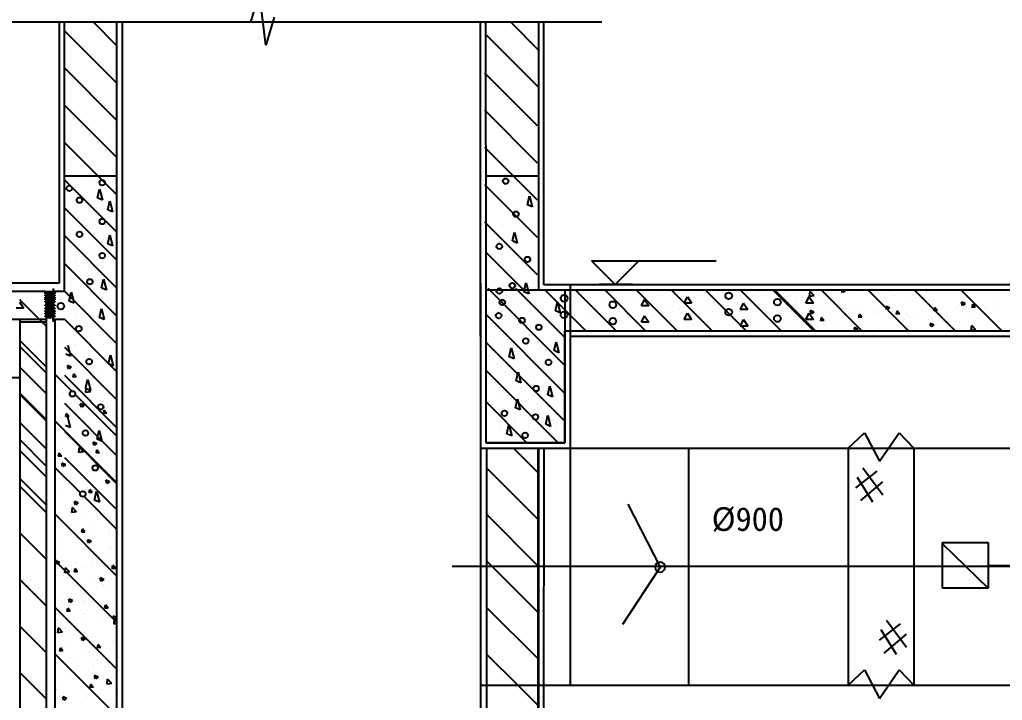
# Model space of a CAD drawing. Header units: metres. Extents: x 3364277 to 3396190, y 2270616 to 2304026.
# Drawn here: x 3371032 to 3383467, y 2288401 to 2297010 of the extents above; entities that cross this region are included whole.
import ezdxf

# ---------------------------------------------------------------- set-up
doc = ezdxf.new("R2010")
doc.units = ezdxf.units.M

msp = doc.modelspace()

# ---------------------------------------------------------------- linework, layer by layer
for p, q in [((3374064.84, 2297355.44), (3373951.16, 2296976.77)), ((3374148.57, 2296686.11), (3374064.84, 2297355.44)), ((3374253.73, 2297043.44), (3374148.57, 2296686.11)), ((3372543.56, 2296976.77), (3369559.49, 2296976.77)), ((3371530.24, 2296976.77), (3371530.24, 2293675.34)), ((3372263.57, 2296679.57), (3371966.37, 2296976.77)), ((3372330.24, 2296976.77), (3372328.73, 2276187.21)), ((3378079.87, 2296976.77), (3372543.56, 2296976.77)), ((3378400.74, 2296976.77), (3374013.64, 2296976.77)), ((3377224.02, 2296976.77), (3374234.11, 2296976.77)), ((3376863.57, 2293007.85), (3376863.57, 2296976.77)), ((3377611.3, 2296612.56), (3377247.09, 2296976.77)), ((3377663.57, 2293654.39), (3377663.57, 2296976.77)), ((3372263.57, 2296208.16), (3371596.91, 2296874.83)), ((3377596.91, 2296155.55), (3376944.63, 2296807.83)), ((3372263.57, 2295736.76), (3371596.91, 2296403.42)), ((3377586.08, 2295668.15), (3376919.41, 2296334.82)), ((3372263.57, 2295265.35), (3371596.91, 2295932.02)), ((3377586.08, 2295196.75), (3376919.41, 2295863.42)), ((3372263.57, 2294793.95), (3371596.91, 2295460.62)), ((3377596.91, 2295424.39), (3377596.91, 2293908.48)), ((3377586.08, 2294725.34), (3376919.41, 2295392.01)), ((3372263.57, 2294322.54), (3371596.91, 2294989.21)), ((3371786.07, 2294987.86), (3371786.07, 2294987.86)), ((3371914.51, 2294976.59), (3371914.51, 2294976.59)), ((3377586.08, 2294253.94), (3376919.41, 2294920.61)), ((3377315.92, 2294945.64), (3377315.92, 2294945.64)), ((3371722.65, 2294866.87), (3371722.65, 2294866.87)), ((3371737.74, 2294888.01), (3371737.74, 2294888.01)), ((3371962.84, 2294811.08), (3371962.84, 2294811.08)), ((3372018.4, 2294754.83), (3372044.54, 2294868.01)), ((3372044.54, 2294868.01), (3372079.39, 2294728.71)), ((3372091.29, 2294799.82), (3372091.29, 2294799.82)), ((3377330.78, 2294861.05), (3377330.78, 2294861.05)), ((3372079.39, 2294728.71), (3372018.4, 2294754.83)), ((3372146.85, 2294605.08), (3372172.99, 2294718.27)), ((3372172.99, 2294718.27), (3372207.84, 2294578.96)), ((3377124.06, 2294747.72), (3377124.06, 2294747.72)), ((3377139.15, 2294768.86), (3377139.15, 2294768.86)), ((3377154.01, 2294684.28), (3377154.01, 2294684.28)), ((3377458.57, 2294668.89), (3377484.71, 2294782.07)), ((3377519.56, 2294642.77), (3377458.57, 2294668.89)), ((3377484.71, 2294782.07), (3377519.56, 2294642.77)), ((3377492.7, 2294768.86), (3377492.7, 2294768.86)), ((3377507.56, 2294684.28), (3377507.56, 2294684.28)), ((3372263.57, 2293968.99), (3371596.91, 2294635.66)), ((3372091.29, 2294661.33), (3372091.29, 2294661.33)), ((3372207.84, 2294578.96), (3372146.85, 2294605.08)), ((3377138.92, 2294663.14), (3377138.92, 2294663.14)), ((3377315.92, 2294592.09), (3377315.92, 2294592.09)), ((3371914.51, 2294484.56), (3371914.51, 2294484.56)), ((3377586.08, 2293782.54), (3376919.41, 2294449.2)), ((3371737.74, 2294395.98), (3371737.74, 2294395.98)), ((3371914.51, 2294406.63), (3371914.51, 2294406.63)), ((3377124.06, 2294394.17), (3377124.06, 2294394.17)), ((3377139.15, 2294415.31), (3377139.15, 2294415.31)), ((3377268.71, 2294210.76), (3377294.84, 2294323.95)), ((3377294.84, 2294323.95), (3377329.69, 2294184.64)), ((3377492.7, 2294415.31), (3377492.7, 2294415.31)), ((3372263.57, 2293615.44), (3371602.04, 2294276.97)), ((3372091.29, 2294229.86), (3372091.29, 2294229.86)), ((3372146.85, 2294173.6), (3372172.99, 2294286.79)), ((3372207.84, 2294147.48), (3372146.85, 2294173.6)), ((3372172.99, 2294286.79), (3372207.84, 2294147.48)), ((3377329.69, 2294184.64), (3377268.71, 2294210.76)), ((3377315.92, 2294238.53), (3377315.92, 2294238.53)), ((3377495.6, 2294250.4), (3377495.6, 2294250.4)), ((3371671.64, 2294083.06), (3371671.64, 2294083.06)), ((3371914.51, 2294053.08), (3371914.51, 2294053.08)), ((3372268.07, 2294141.28), (3372268.07, 2294141.28)), ((3377410.26, 2293587.72), (3376930.24, 2294067.74)), ((3377139.15, 2294061.76), (3377139.15, 2294061.76)), ((3377318.82, 2294073.62), (3377318.82, 2294073.62)), ((3372263.57, 2293261.88), (3371602.04, 2293923.42)), ((3371722.65, 2293943.36), (3371722.65, 2293943.36)), ((3371737.74, 2293964.5), (3371737.74, 2293964.5)), ((3377124.06, 2294040.62), (3377124.06, 2294040.62)), ((3378266.65, 2293960.67), (3379846.34, 2293960.67)), ((3378266.65, 2293960.67), (3378566.65, 2293660.67)), ((3378566.65, 2293660.67), (3378866.65, 2293960.67)), ((3372091.29, 2293876.3), (3372091.29, 2293876.3)), ((3377172.15, 2293813.33), (3377172.15, 2293813.33)), ((3371530.24, 2293675.34), (3368250.54, 2293675.34)), ((3371914.51, 2293787.72), (3371914.51, 2293787.72)), ((3372068.44, 2293616.38), (3372094.57, 2293729.57)), ((3372094.57, 2293729.57), (3372129.42, 2293590.27)), ((3372268.07, 2293787.72), (3372268.07, 2293787.72)), ((3376863.57, 2293675.34), (3376863.57, 2291592.14)), ((3377414.02, 2293568.39), (3377440.16, 2293681.58)), ((3377440.16, 2293681.58), (3377475.01, 2293542.28)), ((3372263.57, 2292908.33), (3371602.04, 2293569.86)), ((3371658.95, 2293450.96), (3371685.09, 2293564.15)), ((3371685.09, 2293564.15), (3371719.94, 2293424.84)), ((3372129.42, 2293590.27), (3372068.44, 2293616.38)), ((3372091.29, 2293610.95), (3372091.29, 2293610.95)), ((3377930.24, 2292637.26), (3376958.83, 2293608.68)), ((3377028.82, 2293590.52), (3377028.82, 2293590.52)), ((3377930.24, 2292990.82), (3377312.38, 2293608.68)), ((3377348.93, 2293636.56), (3377348.93, 2293636.56)), ((3377475.01, 2293542.28), (3377414.02, 2293568.39)), ((3384130.24, 2293587.72), (3377596.91, 2293587.72)), ((3384063.57, 2293654.39), (3377663.57, 2293654.39)), ((3378194.77, 2293074.52), (3377681.57, 2293587.72)), ((3377996.91, 2293654.39), (3377996.91, 2291592.14)), ((3378580.71, 2293074.52), (3378067.51, 2293587.72)), ((3378786.22, 2293660.67), (3378363.4, 2293660.67)), ((3378952.36, 2293074.52), (3378439.16, 2293587.72)), ((3379352.6, 2293074.52), (3378839.4, 2293587.72)), ((3379795.72, 2293074.52), (3379282.52, 2293587.72)), ((3380224.55, 2293074.52), (3379711.34, 2293587.72)), ((3380667.67, 2293074.52), (3380154.46, 2293587.72)), ((3381082.2, 2293074.52), (3380569, 2293587.72)), ((3381101.92, 2293074.52), (3380588.72, 2293587.72)), ((3381028.18, 2293508.48), (3381035.55, 2293571.79)), ((3381087.46, 2293517.61), (3381035.53, 2293571.73)), ((3381691.17, 2293074.52), (3381177.97, 2293587.72)), ((3381445.02, 2293557.79), (3381434.98, 2293587.72)), ((3381478.17, 2293580.08), (3381445.01, 2293557.71)), ((3381478.17, 2293580.08), (3381458.28, 2293587.72)), ((3381689.91, 2293572.19), (3381689.91, 2293572.19)), ((3382280.43, 2293074.52), (3381767.23, 2293587.72)), ((3381897.96, 2293547.44), (3381897.96, 2293547.44)), ((3382869.69, 2293074.52), (3382356.48, 2293587.72)), ((3382587.8, 2293548.7), (3382587.8, 2293548.7)), ((3383458.94, 2293074.52), (3382945.74, 2293587.72)), ((3383261.4, 2293579.78), (3383261.4, 2293579.78)), ((3371028.64, 2293439.98), (3371082.25, 2293359.62)), ((3371368.71, 2293132.52), (3371035.38, 2293465.85)), ((3371047.86, 2293474.35), (3371047.86, 2293474.35)), ((3371114.85, 2293435.92), (3371114.85, 2293435.92)), ((3371142.02, 2293462.71), (3371142.02, 2293462.71)), ((3371308.69, 2293462.71), (3371308.69, 2293462.71)), ((3371384.18, 2293466.75), (3371384.18, 2293466.75)), ((3371475.36, 2293462.71), (3371475.36, 2293462.71)), ((3371719.94, 2293424.84), (3371658.95, 2293450.96)), ((3371914.51, 2293434.17), (3371914.51, 2293434.17)), ((3377298.69, 2293445.59), (3377298.69, 2293445.59)), ((3377652.25, 2293445.59), (3377652.25, 2293445.59)), ((3377811.43, 2293329.14), (3377837.57, 2293442.33)), ((3377837.57, 2293442.33), (3377872.42, 2293303.02)), ((3377886.39, 2293494.85), (3377886.39, 2293494.85)), ((3378005.8, 2293445.59), (3378005.8, 2293445.59)), ((3378053.06, 2293494.85), (3378053.06, 2293494.85)), ((3378219.72, 2293494.85), (3378219.72, 2293494.85)), ((3378386.39, 2293494.85), (3378386.39, 2293494.85)), ((3378553.06, 2293494.85), (3378553.06, 2293494.85)), ((3378719.72, 2293494.85), (3378719.72, 2293494.85)), ((3378859.22, 2293468.06), (3378859.22, 2293468.06)), ((3378886.39, 2293494.85), (3378886.39, 2293494.85)), ((3378899.47, 2293391.76), (3378939.67, 2293472.12)), ((3378939.67, 2293472.12), (3378993.28, 2293391.76)), ((3379025.89, 2293468.06), (3379025.89, 2293468.06)), ((3379053.06, 2293494.85), (3379053.06, 2293494.85)), ((3379136.21, 2293527.21), (3379136.21, 2293527.21)), ((3379302.88, 2293527.21), (3379302.88, 2293527.21)), ((3379401.13, 2293500.42), (3379401.13, 2293500.42)), ((3379441.38, 2293424.12), (3379481.58, 2293504.48)), ((3379535.19, 2293424.12), (3379441.38, 2293424.12)), ((3379469.55, 2293527.21), (3379469.55, 2293527.21)), ((3379481.58, 2293504.48), (3379535.19, 2293424.12)), ((3379567.8, 2293500.42), (3379567.8, 2293500.42)), ((3379636.21, 2293527.21), (3379636.21, 2293527.21)), ((3379802.88, 2293527.21), (3379802.88, 2293527.21)), ((3379969.55, 2293527.21), (3379969.55, 2293527.21)), ((3380136.21, 2293527.21), (3380136.21, 2293527.21)), ((3380151.69, 2293343.76), (3380191.9, 2293424.12)), ((3380191.9, 2293424.12), (3380245.51, 2293343.76)), ((3380302.88, 2293527.21), (3380302.88, 2293527.21)), ((3380469.55, 2293527.21), (3380469.55, 2293527.21)), ((3380636.21, 2293527.21), (3380636.21, 2293527.21)), ((3380802.88, 2293527.21), (3380802.88, 2293527.21)), ((3380857.99, 2293441.86), (3380857.99, 2293441.86)), ((3380880.78, 2293465.12), (3380880.78, 2293465.12)), ((3380942.38, 2293500.42), (3380942.38, 2293500.42)), ((3380969.55, 2293527.21), (3380969.55, 2293527.21)), ((3380982.63, 2293424.12), (3381022.83, 2293504.48)), ((3381076.44, 2293424.12), (3380982.63, 2293424.12)), ((3381022.83, 2293504.48), (3381076.44, 2293424.12)), ((3381087.46, 2293517.61), (3381028.17, 2293508.42)), ((3381109.05, 2293500.42), (3381109.05, 2293500.42)), ((3381136.21, 2293527.21), (3381136.21, 2293527.21)), ((3382110.95, 2293516.76), (3382110.95, 2293516.76)), ((3382244.22, 2293497.46), (3382244.22, 2293497.46)), ((3382363.44, 2293483.52), (3382363.44, 2293483.52)), ((3382530.33, 2293461.55), (3382530.33, 2293461.55)), ((3382580.96, 2293454.78), (3382580.96, 2293454.78)), ((3382996.41, 2293418.45), (3382949.73, 2293436.37)), ((3382963.26, 2293396.16), (3382949.74, 2293436.44)), ((3382976.6, 2293481.97), (3382976.6, 2293481.97)), ((3371082.25, 2293359.62), (3370988.43, 2293359.62)), ((3372042.3, 2293242), (3372068.44, 2293355.19)), ((3372068.44, 2293355.19), (3372103.29, 2293215.88)), ((3377124.06, 2293316.97), (3377124.06, 2293316.97)), ((3377139.15, 2293338.11), (3377139.15, 2293338.11)), ((3377139.15, 2293317.89), (3377139.15, 2293317.89)), ((3377492.7, 2293338.11), (3377492.7, 2293338.11)), ((3377492.7, 2293317.89), (3377492.7, 2293317.89)), ((3377803.06, 2293328.18), (3377803.06, 2293328.18)), ((3377872.42, 2293303.02), (3377811.43, 2293329.14)), ((3377969.72, 2293328.18), (3377969.72, 2293328.18)), ((3378028.29, 2293387.7), (3378028.29, 2293387.7)), ((3378194.95, 2293387.7), (3378194.95, 2293387.7)), ((3378993.28, 2293391.76), (3378899.47, 2293391.76)), ((3379052.88, 2293360.54), (3379052.88, 2293360.54)), ((3379136.21, 2293318.93), (3379136.21, 2293318.93)), ((3379219.55, 2293360.54), (3379219.55, 2293360.54)), ((3379302.88, 2293318.93), (3379302.88, 2293318.93)), ((3379386.21, 2293360.54), (3379386.21, 2293360.54)), ((3379469.55, 2293318.93), (3379469.55, 2293318.93)), ((3379552.88, 2293360.54), (3379552.88, 2293360.54)), ((3379636.21, 2293318.93), (3379636.21, 2293318.93)), ((3379719.55, 2293360.54), (3379719.55, 2293360.54)), ((3379802.88, 2293318.93), (3379802.88, 2293318.93)), ((3379886.21, 2293360.54), (3379886.21, 2293360.54)), ((3379969.55, 2293318.93), (3379969.55, 2293318.93)), ((3380052.88, 2293360.54), (3380052.88, 2293360.54)), ((3380111.45, 2293420.06), (3380111.45, 2293420.06)), ((3380136.21, 2293318.93), (3380136.21, 2293318.93)), ((3380245.51, 2293343.76), (3380148.88, 2293343.76)), ((3380219.55, 2293360.54), (3380219.55, 2293360.54)), ((3380278.11, 2293420.06), (3380278.11, 2293420.06)), ((3380302.88, 2293318.93), (3380302.88, 2293318.93)), ((3380386.21, 2293360.54), (3380386.21, 2293360.54)), ((3380469.55, 2293318.93), (3380469.55, 2293318.93)), ((3380552.88, 2293360.54), (3380552.88, 2293360.54)), ((3380636.21, 2293318.93), (3380636.21, 2293318.93)), ((3380719.55, 2293360.54), (3380719.55, 2293360.54)), ((3380802.88, 2293318.93), (3380802.88, 2293318.93)), ((3380886.21, 2293360.54), (3380886.21, 2293360.54)), ((3380969.55, 2293318.93), (3380969.55, 2293318.93)), ((3381024.88, 2293419.89), (3381024.88, 2293419.89)), ((3381080.24, 2293311.67), (3381033.56, 2293329.59)), ((3381047.09, 2293289.37), (3381033.57, 2293329.66)), ((3381080.24, 2293311.67), (3381047.07, 2293289.3)), ((3381052.88, 2293360.54), (3381052.88, 2293360.54)), ((3381060.17, 2293417.87), (3381060.17, 2293417.87)), ((3381136.21, 2293318.93), (3381136.21, 2293318.93)), ((3381219.55, 2293360.54), (3381219.55, 2293360.54)), ((3381227.04, 2293415.13), (3381227.04, 2293415.13)), ((3381445.91, 2293364.46), (3381445.91, 2293364.46)), ((3381448.96, 2293351.14), (3381448.96, 2293351.14)), ((3381480.82, 2293299.13), (3381480.82, 2293299.13)), ((3381563.77, 2293372.45), (3381563.77, 2293372.45)), ((3381698.4, 2293331.22), (3381698.4, 2293331.22)), ((3381836.7, 2293314.16), (3381836.7, 2293314.16)), ((3381865.29, 2293309.25), (3381865.29, 2293309.25)), ((3381906.07, 2293325.51), (3381906.07, 2293325.51)), ((3382038.32, 2293365.06), (3381991.64, 2293382.98)), ((3382005.17, 2293342.77), (3381991.65, 2293383.05)), ((3382038.32, 2293365.06), (3382005.16, 2293342.69)), ((3382128.42, 2293285.28), (3382136.13, 2293327.07)), ((3382168.26, 2293288.69), (3382136.12, 2293327)), ((3382192.58, 2293329.2), (3382192.58, 2293329.2)), ((3382548.46, 2293344.24), (3382548.46, 2293344.24)), ((3382646.43, 2293330.53), (3382606.58, 2293327.04)), ((3382606.59, 2293327.12), (3382614.3, 2293368.91)), ((3382646.43, 2293330.53), (3382614.29, 2293368.83)), ((3382904.34, 2293359.27), (3382904.34, 2293359.27)), ((3382923.25, 2293407.84), (3382923.25, 2293407.84)), ((3382951.36, 2293406.12), (3382951.36, 2293406.12)), ((3382996.41, 2293418.45), (3382963.25, 2293396.08)), ((3383124.6, 2293372.36), (3383084.76, 2293368.88)), ((3383084.77, 2293368.95), (3383092.48, 2293410.74)), ((3383124.6, 2293372.36), (3383092.46, 2293410.67)), ((3383203.85, 2293372.88), (3383203.85, 2293372.88)), ((3383260.22, 2293374.31), (3383260.22, 2293374.31)), ((3383269.5, 2293357.86), (3383269.5, 2293357.86)), ((3383365.39, 2293415.23), (3383365.39, 2293415.23)), ((3383370.74, 2293350.91), (3383370.74, 2293350.91)), ((3371379.29, 2293185.21), (3371025.9, 2293185.21)), ((3371035.38, 2293184.14), (3371034.3, 2293185.21)), ((3371136.33, 2293286.55), (3371136.33, 2293286.55)), ((3371303, 2293286.55), (3371303, 2293286.55)), ((3371469.67, 2293286.55), (3371469.67, 2293286.55)), ((3372263.57, 2292554.78), (3371602.04, 2293216.31)), ((3371722.65, 2293236.25), (3371722.65, 2293236.25)), ((3371737.74, 2293257.39), (3371737.74, 2293257.39)), ((3372103.29, 2293215.88), (3372042.3, 2293242)), ((3372091.29, 2293257.39), (3372091.29, 2293257.39)), ((3377930.24, 2292283.71), (3376930.24, 2293283.71)), ((3377121.92, 2293268.81), (3377121.92, 2293268.81)), ((3377124.06, 2293296.75), (3377124.06, 2293296.75)), ((3377315.92, 2293218.31), (3377315.92, 2293218.31)), ((3377475.47, 2293268.81), (3377475.47, 2293268.81)), ((3377829.02, 2293268.81), (3377829.02, 2293268.81)), ((3377886.39, 2293286.57), (3377886.39, 2293286.57)), ((3378028.29, 2293179.42), (3378028.29, 2293179.42)), ((3378053.06, 2293286.57), (3378053.06, 2293286.57)), ((3378194.95, 2293179.42), (3378194.95, 2293179.42)), ((3378219.72, 2293286.57), (3378219.72, 2293286.57)), ((3378386.39, 2293286.57), (3378386.39, 2293286.57)), ((3378553.06, 2293286.57), (3378553.06, 2293286.57)), ((3378719.72, 2293286.57), (3378719.72, 2293286.57)), ((3378859.22, 2293259.78), (3378859.22, 2293259.78)), ((3378886.39, 2293286.57), (3378886.39, 2293286.57)), ((3378899.47, 2293183.48), (3378939.67, 2293263.84)), ((3378993.28, 2293183.48), (3378899.47, 2293183.48)), ((3378939.67, 2293263.84), (3378993.28, 2293183.48)), ((3379025.89, 2293259.78), (3379025.89, 2293259.78)), ((3379053.06, 2293286.57), (3379053.06, 2293286.57)), ((3379401.13, 2293292.14), (3379401.13, 2293292.14)), ((3379441.38, 2293215.84), (3379481.58, 2293296.2)), ((3379535.19, 2293215.84), (3379441.38, 2293215.84)), ((3379481.58, 2293296.2), (3379535.19, 2293215.84)), ((3379567.8, 2293292.14), (3379567.8, 2293292.14)), ((3380111.45, 2293211.78), (3380111.45, 2293211.78)), ((3380151.69, 2293135.48), (3380191.9, 2293215.84)), ((3380191.9, 2293215.84), (3380245.51, 2293135.48)), ((3380278.11, 2293211.78), (3380278.11, 2293211.78)), ((3380900.42, 2293271.5), (3380900.42, 2293271.5)), ((3380942.38, 2293292.14), (3380942.38, 2293292.14)), ((3380982.63, 2293215.84), (3381022.83, 2293296.2)), ((3381076.44, 2293215.84), (3380982.63, 2293215.84)), ((3380984.37, 2293194.54), (3380984.37, 2293194.54)), ((3381022.83, 2293296.2), (3381076.44, 2293215.84)), ((3381033.37, 2293178.92), (3381033.37, 2293178.92)), ((3381109.05, 2293292.14), (3381109.05, 2293292.14)), ((3381124.94, 2293284.09), (3381124.94, 2293284.09)), ((3381211.91, 2293205.02), (3381172.06, 2293201.54)), ((3381172.07, 2293201.61), (3381179.78, 2293243.4)), ((3381211.91, 2293205.02), (3381179.77, 2293243.33)), ((3381235.14, 2293193.2), (3381235.14, 2293193.2)), ((3381289.21, 2293204.76), (3381289.21, 2293204.76)), ((3381340.25, 2293209.58), (3381340.25, 2293209.58)), ((3381690.08, 2293246.86), (3381650.24, 2293243.37)), ((3381650.25, 2293243.45), (3381657.96, 2293285.24)), ((3381690.08, 2293246.86), (3381657.94, 2293285.16)), ((3381696.13, 2293224.61), (3381696.13, 2293224.61)), ((3381837.75, 2293284.4), (3381837.75, 2293284.4)), ((3382052.01, 2293239.65), (3382052.01, 2293239.65)), ((3382168.26, 2293288.69), (3382128.41, 2293285.21)), ((3382226.54, 2293217.66), (3382226.54, 2293217.66)), ((3382252.32, 2293275.53), (3382252.32, 2293275.53)), ((3382286.33, 2293253.82), (3382286.33, 2293253.82)), ((3382407.9, 2293254.69), (3382407.9, 2293254.69)), ((3382538.82, 2293220.58), (3382538.82, 2293220.58)), ((3382589.06, 2293232.85), (3382589.06, 2293232.85)), ((3382705.71, 2293198.61), (3382705.71, 2293198.61)), ((3382763.78, 2293269.72), (3382763.78, 2293269.72)), ((3382931.35, 2293185.91), (3382931.35, 2293185.91)), ((3383119.66, 2293284.76), (3383119.66, 2293284.76)), ((3371914.51, 2293080.62), (3371914.51, 2293080.62)), ((3377124.06, 2293102.78), (3377124.06, 2293102.78)), ((3377139.15, 2293123.92), (3377139.15, 2293123.92)), ((3377298.69, 2293092.03), (3377298.69, 2293092.03)), ((3377492.7, 2293123.92), (3377492.7, 2293123.92)), ((3377652.25, 2293092.03), (3377652.25, 2293092.03)), ((3377803.06, 2293119.9), (3377803.06, 2293119.9)), ((3377930.24, 2293074.52), (3377930.24, 2291925.47)), ((3377969.72, 2293119.9), (3377969.72, 2293119.9)), ((3379052.88, 2293152.26), (3379052.88, 2293152.26)), ((3379219.55, 2293152.26), (3379219.55, 2293152.26)), ((3379386.21, 2293152.26), (3379386.21, 2293152.26)), ((3379552.88, 2293152.26), (3379552.88, 2293152.26)), ((3379719.55, 2293152.26), (3379719.55, 2293152.26)), ((3379886.21, 2293152.26), (3379886.21, 2293152.26)), ((3380052.88, 2293152.26), (3380052.88, 2293152.26)), ((3380245.51, 2293135.48), (3380148.88, 2293135.48)), ((3380219.55, 2293152.26), (3380219.55, 2293152.26)), ((3380386.21, 2293152.26), (3380386.21, 2293152.26)), ((3380552.88, 2293152.26), (3380552.88, 2293152.26)), ((3380719.55, 2293152.26), (3380719.55, 2293152.26)), ((3380886.21, 2293152.26), (3380886.21, 2293152.26)), ((3381052.88, 2293152.26), (3381052.88, 2293152.26)), ((3381200.26, 2293156.95), (3381200.26, 2293156.95)), ((3381219.55, 2293152.26), (3381219.55, 2293152.26)), ((3381571.88, 2293150.53), (3381571.88, 2293150.53)), ((3381640.38, 2293096.65), (3381593.71, 2293114.57)), ((3381607.18, 2293074.52), (3381593.72, 2293114.64)), ((3381640.38, 2293096.65), (3381607.58, 2293074.52)), ((3381621.29, 2293101.52), (3381621.29, 2293101.52)), ((3381678, 2293138.02), (3381678, 2293138.02)), ((3381914.17, 2293103.58), (3381914.17, 2293103.58)), ((3382598.47, 2293150.04), (3382551.79, 2293167.96)), ((3382565.32, 2293127.75), (3382551.8, 2293168.03)), ((3382598.47, 2293150.04), (3382565.31, 2293127.67)), ((3382615.33, 2293150.93), (3382615.33, 2293150.93)), ((3383004.12, 2293084.19), (3383004.12, 2293084.19)), ((3383133.56, 2293088.89), (3383074.27, 2293079.7)), ((3383074.28, 2293079.76), (3383081.64, 2293143.07)), ((3383133.56, 2293088.89), (3383081.63, 2293143.01)), ((3383126.74, 2293143.18), (3383126.74, 2293143.18)), ((3383277.61, 2293135.93), (3383277.61, 2293135.93)), ((3383379.23, 2293109.94), (3383379.23, 2293109.94)), ((3371368.71, 2292617.01), (3371035.38, 2292950.34)), ((3377930.24, 2291930.16), (3376930.24, 2292930.16)), ((3377794.01, 2292824.16), (3377820.14, 2292937.35)), ((3377820.14, 2292937.35), (3377854.99, 2292798.04)), ((3377996.91, 2293007.85), (3384130.24, 2293007.85)), ((3371368.71, 2292543.26), (3371035.38, 2292876.6)), ((3372263.57, 2292201.22), (3371602.04, 2292862.76)), ((3371641.53, 2292893.74), (3371676.38, 2292754.44)), ((3371722.65, 2292882.7), (3371722.65, 2292882.7)), ((3371737.74, 2292903.84), (3371737.74, 2292903.84)), ((3372091.29, 2292903.84), (3372091.29, 2292903.84)), ((3377121.92, 2292915.26), (3377121.92, 2292915.26)), ((3377227.7, 2292745.8), (3377253.84, 2292858.99)), ((3377253.84, 2292858.99), (3377288.69, 2292719.68)), ((3377475.47, 2292915.26), (3377475.47, 2292915.26)), ((3377854.99, 2292798.04), (3377794.01, 2292824.16)), ((3377829.02, 2292915.26), (3377829.02, 2292915.26)), ((3371540.6, 2292684.54), (3371540.6, 2292684.54)), ((3371676.38, 2292754.44), (3371615.39, 2292780.56)), ((3371914.51, 2292727.06), (3371914.51, 2292727.06)), ((3372155.56, 2292658.66), (3372181.7, 2292771.85)), ((3372181.7, 2292771.85), (3372216.55, 2292632.54)), ((3377288.69, 2292719.68), (3377227.7, 2292745.8)), ((3377298.69, 2292738.48), (3377298.69, 2292738.48)), ((3377652.25, 2292738.48), (3377652.25, 2292738.48)), ((3371368.71, 2292283.62), (3371035.38, 2292616.95)), ((3371684.27, 2292616.12), (3371637.6, 2292634.04)), ((3371651.12, 2292593.82), (3371637.61, 2292634.11)), ((3371684.27, 2292616.12), (3371651.11, 2292593.75)), ((3371683.13, 2292555.41), (3371683.13, 2292555.41)), ((3371738.96, 2292599.38), (3371738.96, 2292599.38)), ((3372216.55, 2292632.54), (3372155.56, 2292658.66)), ((3377848.04, 2291658.81), (3376930.24, 2292576.6)), ((3377121.92, 2292561.7), (3377121.92, 2292561.7)), ((3377314.82, 2292441.07), (3377340.96, 2292554.26)), ((3377340.96, 2292554.26), (3377375.81, 2292414.96)), ((3377475.47, 2292561.7), (3377475.47, 2292561.7)), ((3377829.02, 2292561.7), (3377829.02, 2292561.7)), ((3371692.98, 2292311.29), (3371482.04, 2292522.23)), ((3372263.57, 2291847.67), (3371602.04, 2292509.2)), ((3371749.63, 2292493.83), (3371709.78, 2292490.35)), ((3371709.79, 2292490.42), (3371717.5, 2292532.2)), ((3371749.63, 2292493.83), (3371717.49, 2292532.14)), ((3371722.65, 2292529.15), (3371722.65, 2292529.15)), ((3371737.74, 2292550.29), (3371737.74, 2292550.29)), ((3371764.37, 2292534.6), (3371764.37, 2292534.6)), ((3371850.02, 2292533.43), (3371850.02, 2292533.43)), ((3371867.3, 2292345.74), (3371893.43, 2292458.92)), ((3371893.43, 2292458.92), (3371928.28, 2292319.62)), ((3372091.29, 2292550.29), (3372091.29, 2292550.29)), ((3377375.81, 2292414.96), (3377314.82, 2292441.07)), ((3371606.02, 2292325.7), (3371606.02, 2292325.7)), ((3371772.48, 2292312.67), (3371772.48, 2292312.67)), ((3371928.28, 2292319.62), (3371867.3, 2292345.74)), ((3371927.69, 2292303.81), (3371868.4, 2292294.61)), ((3371868.41, 2292294.67), (3371874.02, 2292342.86)), ((3371927.69, 2292303.81), (3371901.53, 2292331.08)), ((3371914.51, 2292373.51), (3371914.51, 2292373.51)), ((3372094.19, 2292385.37), (3372094.19, 2292385.37)), ((3377298.69, 2292384.93), (3377298.69, 2292384.93)), ((3377652.25, 2292384.93), (3377652.25, 2292384.93)), ((3377715.6, 2292266.94), (3377741.73, 2292380.13)), ((3377741.73, 2292380.13), (3377776.58, 2292240.82)), ((3371368.71, 2291954.01), (3371035.38, 2292287.34)), ((3371368.71, 2291934.34), (3371035.38, 2292267.68)), ((3371512.9, 2292243.68), (3371512.9, 2292243.68)), ((3371568.12, 2292286.76), (3371568.12, 2292286.76)), ((3372263.57, 2291740.69), (3371734.74, 2292269.52)), ((3371737.74, 2292196.73), (3371737.74, 2292196.73)), ((3371858.51, 2292292.46), (3371858.51, 2292292.46)), ((3371868.78, 2292258.71), (3371868.78, 2292258.71)), ((3371917.41, 2292208.59), (3371917.41, 2292208.59)), ((3371956.91, 2292220.02), (3371956.91, 2292220.02)), ((3372025.4, 2292270.49), (3372025.4, 2292270.49)), ((3372084.1, 2292184.2), (3372084.1, 2292184.2)), ((3372109.21, 2292269.99), (3372109.21, 2292269.99)), ((3377450.95, 2291658.81), (3376930.24, 2292179.51)), ((3377121.92, 2292208.15), (3377121.92, 2292208.15)), ((3377306.11, 2292101.52), (3377332.25, 2292214.7)), ((3377332.25, 2292214.7), (3377367.1, 2292075.4)), ((3377475.47, 2292208.15), (3377475.47, 2292208.15)), ((3377776.58, 2292240.82), (3377715.6, 2292266.94)), ((3377829.02, 2292208.15), (3377829.02, 2292208.15)), ((3372263.57, 2291494.12), (3371602.04, 2292155.65)), ((3371722.65, 2292175.59), (3371722.65, 2292175.59)), ((3371728.22, 2292169.16), (3371728.22, 2292169.16)), ((3371780.58, 2292090.74), (3371780.58, 2292090.74)), ((3371781.4, 2292062.76), (3371781.4, 2292062.76)), ((3371797.17, 2292073.65), (3371797.17, 2292073.65)), ((3371846.48, 2292132.69), (3371799.81, 2292150.61)), ((3371813.34, 2292110.39), (3371799.82, 2292150.67)), ((3371846.48, 2292132.69), (3371813.32, 2292110.32)), ((3372095.46, 2292030.79), (3372103.17, 2292072.58)), ((3372135.3, 2292034.21), (3372103.16, 2292072.51)), ((3377367.1, 2292075.4), (3377306.11, 2292101.52)), ((3372263.57, 2291151.44), (3371482.04, 2291932.97)), ((3371657.13, 2291992.37), (3371617.28, 2291988.89)), ((3371617.29, 2291988.95), (3371625, 2292030.74)), ((3371657.13, 2291992.37), (3371624.99, 2292030.67)), ((3371637.98, 2291990.69), (3371672.83, 2291851.38)), ((3371770.74, 2291948.31), (3371770.74, 2291948.31)), ((3372033.89, 2292029.52), (3372033.89, 2292029.52)), ((3372094.19, 2292031.82), (3372094.19, 2292031.82)), ((3372135.3, 2292034.21), (3372095.45, 2292030.72)), ((3372117.32, 2292048.06), (3372117.32, 2292048.06)), ((3372124.29, 2291948.31), (3372124.29, 2291948.31)), ((3372185.96, 2292006.91), (3372185.96, 2292006.91)), ((3372200.78, 2292007.55), (3372200.78, 2292007.55)), ((3377298.69, 2292031.37), (3377298.69, 2292031.37)), ((3377298.69, 2291974.4), (3377298.69, 2291974.4)), ((3377298.69, 2291954.18), (3377298.69, 2291954.18)), ((3377652.25, 2292031.37), (3377652.25, 2292031.37)), ((3377652.25, 2291974.4), (3377652.25, 2291974.4)), ((3377652.25, 2291954.18), (3377652.25, 2291954.18)), ((3377689.46, 2291892.56), (3377715.6, 2292005.75)), ((3377715.6, 2292005.75), (3377750.45, 2291866.44)), ((3371368.71, 2291580.79), (3371035.38, 2291914.12)), ((3371535.75, 2291855.25), (3371535.75, 2291855.25)), ((3371542.56, 2291840.34), (3371542.56, 2291840.34)), ((3371672.83, 2291851.38), (3371611.84, 2291877.5)), ((3371645.53, 2291904.8), (3371645.53, 2291904.8)), ((3371788.69, 2291868.81), (3371788.69, 2291868.81)), ((3372001.42, 2291919.84), (3372001.42, 2291919.84)), ((3372012.61, 2291703.37), (3372038.75, 2291816.56)), ((3372038.75, 2291816.56), (3372073.6, 2291677.25)), ((3372125.43, 2291826.13), (3372125.43, 2291826.13)), ((3377121.92, 2291854.6), (3377121.92, 2291854.6)), ((3377197.65, 2291770.61), (3377223.78, 2291883.8)), ((3377223.78, 2291883.8), (3377258.63, 2291744.49)), ((3377410.57, 2291840.54), (3377410.57, 2291840.54)), ((3377475.47, 2291854.6), (3377475.47, 2291854.6)), ((3377750.45, 2291866.44), (3377689.46, 2291892.56)), ((3377829.02, 2291854.6), (3377829.02, 2291854.6)), ((3371368.71, 2291364.75), (3371035.38, 2291698.09)), ((3372263.57, 2291137.9), (3371602.04, 2291799.44)), ((3371931.36, 2291773.61), (3371931.36, 2291773.61)), ((3371947.52, 2291771.53), (3371947.52, 2291771.53)), ((3371956.78, 2291799.82), (3371956.78, 2291799.82)), ((3372073.6, 2291677.25), (3372012.61, 2291703.37)), ((3372209.27, 2291766.58), (3372209.27, 2291766.58)), ((3377121.92, 2291797.62), (3377121.92, 2291797.62)), ((3377258.63, 2291744.49), (3377197.65, 2291770.61)), ((3377296.48, 2291751.83), (3377296.48, 2291751.83)), ((3377475.47, 2291797.62), (3377475.47, 2291797.62)), ((3377650.04, 2291751.83), (3377650.04, 2291751.83)), ((3377829.02, 2291797.62), (3377829.02, 2291797.62)), ((3371368.71, 2291227.23), (3371035.38, 2291560.57)), ((3371544.23, 2291614.28), (3371544.23, 2291614.28)), ((3371711.13, 2291592.31), (3371711.13, 2291592.31)), ((3371775.36, 2291564.14), (3371775.36, 2291564.14)), ((3371780.03, 2291534.91), (3371787.39, 2291598.22)), ((3371839.31, 2291544.05), (3371787.38, 2291598.17)), ((3371796.8, 2291646.88), (3371796.8, 2291646.88)), ((3372008.69, 2291649.25), (3371962.02, 2291667.17)), ((3371975.55, 2291626.95), (3371962.03, 2291667.24)), ((3372008.69, 2291649.25), (3371975.53, 2291626.89)), ((3372002.96, 2291529.33), (3372010.67, 2291571.12)), ((3372042.8, 2291532.75), (3372010.66, 2291571.05)), ((3372131.24, 2291579.18), (3372131.24, 2291579.18)), ((3372133.53, 2291604.2), (3372133.53, 2291604.2)), ((3376863.57, 2291592.14), (3376862.07, 2276187.21)), ((3376863.57, 2291592.14), (3377996.91, 2291592.14)), ((3377930.24, 2291658.81), (3376930.24, 2291658.81)), ((3376940.72, 2291592.14), (3376939.21, 2276187.21)), ((3377590.65, 2291282.49), (3377281, 2291592.14)), ((3377596.91, 2291592.14), (3377595.6, 2284817.93)), ((3377663.57, 2291592.14), (3377662.27, 2284817.93)), ((3377996.91, 2291592.14), (3390968.96, 2291592.14)), ((3377996.91, 2291592.14), (3377996.91, 2288592.14)), ((3377996.91, 2291592.14), (3378496.91, 2291592.14)), ((3379496.91, 2291592.14), (3379496.91, 2288592.14)), ((3381515.24, 2291592.14), (3381515.24, 2288592.14)), ((3382348.57, 2291592.14), (3385015.24, 2291592.14)), ((3382348.57, 2291592.14), (3382348.57, 2288592.14)), ((3371564.63, 2291490.91), (3371524.78, 2291487.42)), ((3371524.79, 2291487.49), (3371532.5, 2291529.28)), ((3371564.63, 2291490.91), (3371532.49, 2291529.21)), ((3371570.09, 2291442.57), (3371570.09, 2291442.57)), ((3372250.37, 2290821.27), (3371602.04, 2291469.6)), ((3371634.79, 2291474.59), (3371634.79, 2291474.59)), ((3371839.31, 2291544.05), (3371780.02, 2291534.85)), ((3371990.67, 2291489.63), (3371990.67, 2291489.63)), ((3372042.8, 2291532.75), (3372002.95, 2291529.26)), ((3372132.16, 2291536.88), (3372132.16, 2291536.88)), ((3371800.31, 2291025.44), (3371482.04, 2291343.71)), ((3371610.76, 2291380.84), (3371564.08, 2291398.76)), ((3371577.61, 2291358.54), (3371564.09, 2291398.83)), ((3371610.76, 2291380.84), (3371577.6, 2291358.47)), ((3371719.61, 2291351.34), (3371719.61, 2291351.34)), ((3371804.9, 2291424.95), (3371804.9, 2291424.95)), ((3371886.5, 2291329.37), (3371886.5, 2291329.37)), ((3371914.51, 2291353.29), (3371914.51, 2291353.29)), ((3371958.88, 2291375.83), (3371958.88, 2291375.83)), ((3372141.64, 2291382.27), (3372141.64, 2291382.27)), ((3377590.83, 2290693.05), (3376940.72, 2291343.16)), ((3381703.57, 2291342.14), (3381956.91, 2291002.14)), ((3371368.71, 2290873.68), (3371035.38, 2291207.01)), ((3371552.11, 2291210.23), (3371552.11, 2291210.23)), ((3371799.14, 2291229.45), (3371799.14, 2291229.45)), ((3371813.01, 2291203.02), (3371813.01, 2291203.02)), ((3371907.99, 2291225.27), (3371907.99, 2291225.27)), ((3372170.9, 2291165.82), (3372124.23, 2291183.74)), ((3372137.76, 2291143.52), (3372124.24, 2291183.81)), ((3381615.24, 2291090.47), (3381881.91, 2291298.81)), ((3381630.24, 2291223.81), (3381823.57, 2290912.14)), ((3371368.71, 2290775.5), (3371035.38, 2291108.83)), ((3371642.5, 2291121.64), (3371642.5, 2291121.64)), ((3371722.65, 2291155.37), (3371722.65, 2291155.37)), ((3371737.74, 2291176.51), (3371737.74, 2291176.51)), ((3371894.99, 2291088.4), (3371894.99, 2291088.4)), ((3371910.46, 2291027.87), (3371918.17, 2291069.65)), ((3371950.3, 2291031.28), (3371918.16, 2291069.59)), ((3372061.88, 2291066.43), (3372061.88, 2291066.43)), ((3372091.29, 2291176.51), (3372091.29, 2291176.51)), ((3372170.9, 2291165.82), (3372137.74, 2291143.45)), ((3372149.75, 2291160.35), (3372149.75, 2291160.35)), ((3372187.93, 2291162.72), (3372187.93, 2291162.72)), ((3381675.24, 2290927.14), (3381956.91, 2291165.47)), ((3371544.53, 2290996.15), (3371544.53, 2290996.15)), ((3372263.57, 2290562.18), (3371847, 2290978.75)), ((3371950.3, 2291031.28), (3371910.45, 2291027.8)), ((3371914.51, 2290999.74), (3371914.51, 2290999.74)), ((3371979.61, 2290931.57), (3372005.74, 2291044.76)), ((3372005.74, 2291044.76), (3372040.59, 2290905.46)), ((3372157.85, 2290938.42), (3372157.85, 2290938.42)), ((3371681.93, 2290869.57), (3371681.93, 2290869.57)), ((3371691.64, 2290775.15), (3371699.01, 2290838.47)), ((3371750.92, 2290784.29), (3371699, 2290838.41)), ((3371772.97, 2290897.41), (3371726.29, 2290915.33)), ((3371739.82, 2290875.11), (3371726.3, 2290915.39)), ((3371772.97, 2290897.41), (3371739.81, 2290875.04)), ((3371817.88, 2290858.7), (3371817.88, 2290858.7)), ((3371933.32, 2290929.41), (3371933.32, 2290929.41)), ((3372040.59, 2290905.46), (3371979.61, 2290931.57)), ((3372037.82, 2290884.6), (3372037.82, 2290884.6)), ((3372070.37, 2290825.46), (3372070.37, 2290825.46)), ((3372253.13, 2290810.09), (3372253.13, 2290810.09)), ((3378728.57, 2290880.47), (3379136.91, 2290085.47)), ((3372263.57, 2289972.93), (3371482.04, 2290754.46)), ((3371482.96, 2290809.15), (3371482.96, 2290809.15)), ((3371541.37, 2290780.02), (3371541.37, 2290780.02)), ((3371750.92, 2290784.29), (3371691.63, 2290775.09)), ((3371829.22, 2290759.17), (3371829.22, 2290759.17)), ((3371897.25, 2290795.05), (3371897.25, 2290795.05)), ((3372165.96, 2290716.49), (3372165.96, 2290716.49)), ((3372237.26, 2290803.49), (3372237.26, 2290803.49)), ((3377591.02, 2290103.6), (3376940.72, 2290753.91)), ((3371491.07, 2290587.22), (3371491.07, 2290587.22)), ((3371572.06, 2290598.37), (3371572.06, 2290598.37)), ((3371572.23, 2290651.19), (3371572.23, 2290651.19)), ((3371817.96, 2290526.4), (3371825.67, 2290568.19)), ((3371857.8, 2290529.82), (3371825.66, 2290568.12)), ((3371993.26, 2290595.76), (3371993.26, 2290595.76)), ((3372245.75, 2290562.52), (3372245.75, 2290562.52)), ((3371368.71, 2290186.24), (3371035.38, 2290519.58)), ((3371814.57, 2290530.69), (3371814.57, 2290530.69)), ((3371857.8, 2290529.82), (3371817.95, 2290526.34)), ((3371837.33, 2290537.24), (3371837.33, 2290537.24)), ((3371960.85, 2290531.64), (3371960.85, 2290531.64)), ((3372170.45, 2290545.73), (3372170.45, 2290545.73)), ((3372174.07, 2290494.56), (3372174.07, 2290494.56)), ((3371499.18, 2290365.29), (3371499.18, 2290365.29)), ((3371580.72, 2290410.22), (3371580.72, 2290410.22)), ((3371747.61, 2290388.25), (3371747.61, 2290388.25)), ((3371801.1, 2290385.26), (3371801.1, 2290385.26)), ((3371845.43, 2290315.31), (3371845.43, 2290315.31)), ((3371935.18, 2290413.97), (3371888.5, 2290431.89)), ((3371902.03, 2290391.67), (3371888.51, 2290431.96)), ((3371935.18, 2290413.97), (3371902.02, 2290391.61)), ((3372168.64, 2290332.82), (3372168.64, 2290332.82)), ((3372189.89, 2290318.52), (3372189.89, 2290318.52)), ((3382711.91, 2289820.47), (3382711.91, 2290397.14)), ((3382711.91, 2290397.14), (3383286.91, 2290397.14)), ((3382711.91, 2290380.47), (3383286.91, 2289820.47)), ((3383286.91, 2290397.14), (3383286.91, 2289820.47)), ((3371944.39, 2290190.03), (3371944.39, 2290190.03)), ((3372182.17, 2290272.63), (3372182.17, 2290272.63)), ((3372263.57, 2289383.67), (3371482.04, 2290165.2)), ((3371537.24, 2290145.56), (3371490.56, 2290163.48)), ((3371504.09, 2290123.26), (3371490.57, 2290163.55)), ((3371503.61, 2290180.52), (3371503.61, 2290180.52)), ((3371537.24, 2290145.56), (3371504.08, 2290123.19)), ((3371507.28, 2290143.36), (3371507.28, 2290143.36)), ((3371546.5, 2290151.95), (3371546.5, 2290151.95)), ((3371588.51, 2290174.99), (3371588.51, 2290174.99)), ((3371603.26, 2290015.39), (3371610.62, 2290078.71)), ((3371662.53, 2290024.53), (3371610.61, 2290078.65)), ((3371725.46, 2290024.94), (3371733.17, 2290066.73)), ((3371765.3, 2290028.36), (3371733.16, 2290066.66)), ((3371756.1, 2290147.28), (3371756.1, 2290147.28)), ((3371803.83, 2290100.48), (3371803.83, 2290100.48)), ((3371853.54, 2290093.38), (3371853.54, 2290093.38)), ((3371922.99, 2290125.31), (3371922.99, 2290125.31)), ((3371935.29, 2290085.22), (3371935.29, 2290085.22)), ((3372159.71, 2290115.52), (3372159.71, 2290115.52)), ((3372243.47, 2290070.2), (3372203.62, 2290066.71)), ((3372203.64, 2290066.78), (3372211.34, 2290108.57)), ((3372243.47, 2290070.2), (3372211.33, 2290108.5)), ((3389678.57, 2290092.14), (3376506.91, 2290092.14)), ((3377013.23, 2290092.14), (3376940.72, 2290164.65)), ((3377591.21, 2289514.16), (3377013.23, 2290092.14)), ((3379136.91, 2290085.47), (3378660.24, 2289358.81)), ((3371662.53, 2290024.53), (3371603.24, 2290015.34)), ((3371765.3, 2290028.36), (3371725.45, 2290024.88)), ((3372097.39, 2289930.54), (3372050.71, 2289948.46)), ((3372064.24, 2289908.24), (3372050.72, 2289948.53)), ((3372190.28, 2290050.7), (3372190.28, 2290050.7)), ((3371368.71, 2289596.99), (3371035.38, 2289930.32)), ((3371515.39, 2289921.43), (3371515.39, 2289921.43)), ((3371678.99, 2289917.58), (3371678.99, 2289917.58)), ((3371721.14, 2289836.12), (3371721.14, 2289836.12)), ((3371861.65, 2289871.45), (3371861.65, 2289871.45)), ((3371931.47, 2289884.34), (3371931.47, 2289884.34)), ((3372097.39, 2289930.54), (3372064.23, 2289908.17)), ((3372077.03, 2289851.16), (3372077.03, 2289851.16)), ((3372098.37, 2289862.37), (3372098.37, 2289862.37)), ((3372198.39, 2289828.77), (3372198.39, 2289828.77)), ((3383286.91, 2289820.47), (3382711.91, 2289820.47)), ((3371523.5, 2289699.5), (3371523.5, 2289699.5)), ((3371574.02, 2289754.18), (3371574.02, 2289754.18)), ((3372263.57, 2288794.41), (3371482.04, 2289575.95)), ((3371699.45, 2289662.13), (3371652.77, 2289680.05)), ((3371666.3, 2289639.83), (3371652.78, 2289680.11)), ((3371699.45, 2289662.13), (3371666.29, 2289639.76)), ((3371854.37, 2289654.64), (3371854.37, 2289654.64)), ((3371869.75, 2289649.52), (3371869.75, 2289649.52)), ((3371962.81, 2289687.44), (3371962.81, 2289687.44)), ((3372106.85, 2289621.4), (3372106.85, 2289621.4)), ((3372150.97, 2289568.73), (3372111.12, 2289565.25)), ((3372111.14, 2289565.32), (3372118.84, 2289607.1)), ((3372150.97, 2289568.73), (3372118.83, 2289607.04)), ((3372206.49, 2289606.84), (3372206.49, 2289606.84)), ((3377591.39, 2288924.72), (3376940.72, 2289575.39)), ((3371495.09, 2289480.42), (3371495.09, 2289480.42)), ((3371531.6, 2289477.57), (3371531.6, 2289477.57)), ((3371608.71, 2289447.13), (3371608.71, 2289447.13)), ((3371672.8, 2289526.9), (3371632.95, 2289523.41)), ((3371632.96, 2289523.48), (3371640.67, 2289565.27)), ((3371672.8, 2289526.9), (3371640.66, 2289565.2)), ((3371803.07, 2289541.06), (3371803.07, 2289541.06)), ((3371850.97, 2289495.46), (3371850.97, 2289495.46)), ((3372191.86, 2289474.33), (3372191.86, 2289474.33)), ((3372206.85, 2289510.5), (3372206.85, 2289510.5)), ((3372259.6, 2289447.11), (3372212.92, 2289465.03)), ((3372226.45, 2289424.81), (3372212.93, 2289465.09)), ((3372259.6, 2289447.11), (3372226.44, 2289424.74)), ((3371368.71, 2289007.73), (3371035.38, 2289341.06)), ((3371514.87, 2289255.64), (3371522.24, 2289318.95)), ((3371574.15, 2289264.77), (3371522.22, 2289318.89)), ((3371710.4, 2289405.91), (3371710.4, 2289405.91)), ((3371877.86, 2289427.59), (3371877.86, 2289427.59)), ((3372029.75, 2289391.7), (3372029.75, 2289391.7)), ((3372066.28, 2289420.95), (3372066.28, 2289420.95)), ((3372214.6, 2289384.91), (3372214.6, 2289384.91)), ((3372263.57, 2289371.7), (3372226.35, 2289365.92)), ((3372226.37, 2289365.98), (3372233.73, 2289429.3)), ((3372263.57, 2289398.12), (3372233.72, 2289429.24)), ((3381913.57, 2289162.14), (3382180.24, 2289370.47)), ((3382001.91, 2289413.81), (3382255.24, 2289073.81)), ((3371574.15, 2289264.77), (3371514.86, 2289255.58)), ((3371539.71, 2289255.65), (3371539.71, 2289255.65)), ((3371548.46, 2289307.76), (3371548.46, 2289307.76)), ((3371617.2, 2289206.16), (3371617.2, 2289206.16)), ((3371861.66, 2289178.7), (3371814.98, 2289196.61)), ((3371828.51, 2289156.39), (3371814.99, 2289196.68)), ((3371885.97, 2289205.66), (3371885.97, 2289205.66)), ((3371937.25, 2289241.02), (3371937.25, 2289241.02)), ((3381928.57, 2289295.47), (3382121.91, 2288983.81)), ((3381973.57, 2288998.81), (3382255.24, 2289237.14)), ((3371627.72, 2289141.55), (3371627.72, 2289141.55)), ((3371784.09, 2289184.19), (3371784.09, 2289184.19)), ((3371861.66, 2289178.7), (3371828.5, 2289156.33)), ((3371983.6, 2289156.59), (3371983.6, 2289156.59)), ((3372018.64, 2289063.85), (3372026.34, 2289105.64)), ((3372058.47, 2289067.27), (3372026.33, 2289105.58)), ((3372205.13, 2289128.76), (3372205.13, 2289128.76)), ((3372222.71, 2289162.98), (3372222.71, 2289162.98)), ((3372263.57, 2288205.16), (3371482.04, 2288986.69)), ((3371540.09, 2288976.46), (3371540.09, 2288976.46)), ((3371580.3, 2289025.44), (3371540.45, 2289021.95)), ((3371540.46, 2289022.02), (3371548.17, 2289063.81)), ((3371547.82, 2289033.72), (3371547.82, 2289033.72)), ((3371580.3, 2289025.44), (3371548.16, 2289063.74)), ((3371894.07, 2288983.73), (3371894.07, 2288983.73)), ((3372058.47, 2289067.27), (3372018.62, 2289063.79)), ((3377334.72, 2288592.14), (3376940.72, 2288986.14)), ((3371575.99, 2288909.98), (3371575.99, 2288909.98)), ((3371792.58, 2288943.22), (3371792.58, 2288943.22)), ((3371959.47, 2288921.24), (3371959.47, 2288921.24)), ((3371964.78, 2288843.25), (3371964.78, 2288843.25)), ((3372230.81, 2288941.05), (3372230.81, 2288941.05)), ((3371368.71, 2288418.47), (3371035.38, 2288751.81)), ((3371555.92, 2288811.79), (3371555.92, 2288811.79)), ((3371616.98, 2288711.34), (3371616.98, 2288711.34)), ((3371715.47, 2288713.52), (3371715.47, 2288713.52)), ((3371757.54, 2288800.89), (3371757.54, 2288800.89)), ((3371805.03, 2288696.87), (3371805.03, 2288696.87)), ((3371902.18, 2288761.8), (3371902.18, 2288761.8)), ((3371972.86, 2288726.37), (3371972.86, 2288726.37)), ((3372023.87, 2288695.26), (3371977.19, 2288713.18)), ((3371990.72, 2288672.96), (3371977.21, 2288713.25)), ((3372113.43, 2288815.92), (3372113.43, 2288815.92)), ((3372238.92, 2288719.12), (3372238.92, 2288719.12)), ((3371564.03, 2288589.86), (3371564.03, 2288589.86)), ((3371926.13, 2288562.39), (3371933.84, 2288604.18)), ((3371965.97, 2288565.81), (3371933.83, 2288604.11)), ((3371967.96, 2288680.28), (3371967.96, 2288680.28)), ((3372023.87, 2288695.26), (3371990.71, 2288672.89)), ((3372134.85, 2288658.3), (3372134.85, 2288658.3)), ((3372197.26, 2288615.36), (3372137.97, 2288606.17)), ((3372137.98, 2288606.22), (3372145.35, 2288669.54)), ((3372197.26, 2288615.36), (3372145.33, 2288669.48)), ((3372193.83, 2288630.13), (3372193.83, 2288630.13)), ((3376863.57, 2288592.14), (3382396.91, 2288592.14)), ((3377591.58, 2288335.28), (3377334.72, 2288592.14)), ((3377996.91, 2288592.14), (3378496.91, 2288592.14)), ((3382348.57, 2288592.14), (3385015.24, 2288592.14)), ((3371487.79, 2288523.98), (3371482.04, 2288530.83)), ((3371487.79, 2288523.98), (3371482.04, 2288523.47)), ((3371485.76, 2288505.02), (3371482.04, 2288508.89)), ((3371485.76, 2288505.02), (3371482.04, 2288504.44)), ((3371550.43, 2288463.57), (3371550.43, 2288463.57)), ((3371890.18, 2288462.01), (3371890.18, 2288462.01)), ((3371890.85, 2288450.57), (3371890.85, 2288450.57)), ((3371910.29, 2288539.87), (3371910.29, 2288539.87)), ((3371965.97, 2288565.81), (3371926.12, 2288562.33)), ((3372246.06, 2288477.05), (3372246.06, 2288477.05)), ((3372247.02, 2288497.19), (3372247.02, 2288497.19)), ((3371534.3, 2288446.98), (3371534.3, 2288446.98)), ((3371625.93, 2288426.85), (3371579.25, 2288444.77)), ((3371592.79, 2288404.55), (3371579.27, 2288444.83)), ((3371625.93, 2288426.85), (3371592.77, 2288404.48)), ((3372143.34, 2288417.33), (3372143.34, 2288417.33))]:
    msp.add_line(p, q)
for points in [[(3371596.91, 2296976.77), (3371596.91, 2293574.38)], [(3372262.07, 2276087.21), (3372263.57, 2296976.77)], [(3376930.24, 2295424.39), (3376930.24, 2296976.77)], [(3377596.91, 2296976.77), (3377596.91, 2295424.39)], [(3376930.24, 2295424.39), (3376930.24, 2291658.81)], [(3377596.91, 2295424.39), (3377596.91, 2293908.48)], [(3372269.58, 2295029.18), (3371602.91, 2295029.18)], [(3377605.82, 2295029.18), (3376939.15, 2295029.18)], [(3377596.91, 2293907.2), (3377596.91, 2293587.72)], [(3368243.93, 2293574.38), (3371368.71, 2293574.38)], [(3371368.71, 2293574.38), (3371367.2, 2276087.21)], [(3371444.46, 2293574.38), (3371596.91, 2293574.38)], [(3371461.59, 2293187.41), (3371461.59, 2293608.61)], [(3384130.24, 2293587.72), (3376930.24, 2293587.72)], [(3377930.24, 2293587.72), (3377930.24, 2291658.81)], [(3368250.54, 2293219.91), (3371368.71, 2293219.91)], [(3371035.38, 2293219.91), (3371033.87, 2275553.87)], [(3371444.46, 2293219.91), (3371602.04, 2293219.91)], [(3371480.53, 2276087.21), (3371482.04, 2293219.91)], [(3377930.24, 2291658.81), (3377930.24, 2293074.52), (3384130.24, 2293074.52)], [(3368250.54, 2292484.14), (3371035.38, 2292484.14)], [(3381515.24, 2291592.14), (3381723.57, 2291785.47)], [(3381723.57, 2291785.47), (3381913.57, 2291425.47)], [(3381913.57, 2291425.47), (3382160.24, 2291785.47)], [(3382160.24, 2291785.47), (3382348.57, 2291592.14)], [(3376940.72, 2291592.14), (3376939.21, 2276087.21)], [(3376940.72, 2291658.81), (3377930.24, 2291658.81)], [(3377590.55, 2291592.14), (3377592.93, 2284817.93)], [(3377996.91, 2291592.14), (3381515.24, 2291592.14)], [(3384093.57, 2290100.47), (3383286.91, 2290100.47)], [(3381515.24, 2288592.14), (3381723.57, 2288785.47)], [(3381723.57, 2288785.47), (3381913.57, 2288425.47)], [(3381913.57, 2288425.47), (3382160.24, 2288785.47)], [(3382160.24, 2288785.47), (3382348.57, 2288592.14)], [(3377996.91, 2288592.14), (3381515.24, 2288592.14)]]:
    msp.add_lwpolyline(points)
for points in [[(3371436.9, 2293533.47, -0.02), (3371405.02, 2293534.96, -0.05), (3371389.15, 2293538.55, -0.05), (3371357.97, 2293546.59, -0.34), (3371354.68, 2293550.8, -0.34), (3371357.97, 2293555.01, -0.05), (3371389.15, 2293563.06, -0.05), (3371405.02, 2293566.65, -0.02), (3371436.9, 2293568.13, -0.01), (3371378.74, 2293566.65, -0.01), (3371428.16, 2293563.06, -0.04), (3371474.21, 2293555.01, -0.34), (3371477.5, 2293550.8, -0.34), (3371474.21, 2293546.59, -0.04), (3371428.16, 2293538.55, -0.01), (3371378.74, 2293534.96, -0.01)], [(3371436.9, 2293503.76, -0.02), (3371405.02, 2293505.25, -0.05), (3371389.15, 2293508.84, -0.05), (3371357.97, 2293516.88, -0.34), (3371354.68, 2293521.09, -0.34), (3371357.97, 2293525.3, -0.05), (3371389.15, 2293533.35, -0.05), (3371405.02, 2293536.94, -0.02), (3371436.9, 2293538.42, -0.01), (3371378.74, 2293536.94, -0.01), (3371428.16, 2293533.35, -0.04), (3371474.21, 2293525.3, -0.34), (3371477.5, 2293521.09, -0.34), (3371474.21, 2293516.88, -0.04), (3371428.16, 2293508.84, -0.01), (3371378.74, 2293505.25, -0.01)], [(3371436.9, 2293474.05, -0.02), (3371405.02, 2293475.53, -0.05), (3371389.15, 2293479.13, -0.05), (3371357.97, 2293487.17, -0.34), (3371354.68, 2293491.38, -0.34), (3371357.97, 2293495.59, -0.05), (3371389.15, 2293503.64, -0.05), (3371405.02, 2293507.23, -0.02), (3371436.9, 2293508.71, -0.01), (3371378.74, 2293507.23, -0.01), (3371428.16, 2293503.64, -0.04), (3371474.21, 2293495.59, -0.34), (3371477.5, 2293491.38, -0.34), (3371474.21, 2293487.17, -0.04), (3371428.16, 2293479.13, -0.01), (3371378.74, 2293475.53, -0.01)], [(3371436.9, 2293454.24, -0.02), (3371405.02, 2293455.73, -0.05), (3371389.15, 2293459.32, -0.05), (3371357.97, 2293467.37, -0.34), (3371354.68, 2293471.57, -0.34), (3371357.97, 2293475.78, -0.05), (3371389.15, 2293483.83, -0.05), (3371405.02, 2293487.42, -0.02), (3371436.9, 2293488.91, -0.01), (3371378.74, 2293487.42, -0.01), (3371428.16, 2293483.83, -0.04), (3371474.21, 2293475.78, -0.34), (3371477.5, 2293471.57, -0.34), (3371474.21, 2293467.37, -0.04), (3371428.16, 2293459.32, -0.01), (3371378.74, 2293455.73, -0.01)], [(3371436.9, 2293424.53, -0.02), (3371405.02, 2293426.02, -0.05), (3371389.15, 2293429.61, -0.05), (3371357.97, 2293437.66, -0.34), (3371354.68, 2293441.86, -0.34), (3371357.97, 2293446.07, -0.05), (3371389.15, 2293454.12, -0.05), (3371405.02, 2293457.71, -0.02), (3371436.9, 2293459.2, -0.01), (3371378.74, 2293457.71, -0.01), (3371428.16, 2293454.12, -0.04), (3371474.21, 2293446.07, -0.34), (3371477.5, 2293441.86, -0.34), (3371474.21, 2293437.66, -0.04), (3371428.16, 2293429.61, -0.01), (3371378.74, 2293426.02, -0.01)], [(3371436.9, 2293379.97, -0.02), (3371405.02, 2293381.45, -0.05), (3371389.15, 2293385.04, -0.05), (3371357.97, 2293393.09, -0.34), (3371354.68, 2293397.3, -0.34), (3371357.97, 2293401.51, -0.05), (3371389.15, 2293409.55, -0.05), (3371405.02, 2293413.14, -0.02), (3371436.9, 2293414.63, -0.01), (3371378.74, 2293413.14, -0.01), (3371428.16, 2293409.55, -0.04), (3371474.21, 2293401.51, -0.34), (3371477.5, 2293397.3, -0.34), (3371474.21, 2293393.09, -0.04), (3371428.16, 2293385.04, -0.01), (3371378.74, 2293381.45, -0.01)], [(3371436.9, 2293340.35, -0.02), (3371405.02, 2293341.84, -0.05), (3371389.15, 2293345.43, -0.05), (3371357.97, 2293353.47, -0.34), (3371354.68, 2293357.68, -0.34), (3371357.97, 2293361.89, -0.05), (3371389.15, 2293369.94, -0.05), (3371405.02, 2293373.53, -0.02), (3371436.9, 2293375.01, -0.01), (3371378.74, 2293373.53, -0.01), (3371428.16, 2293369.94, -0.04), (3371474.21, 2293361.89, -0.34), (3371477.5, 2293357.68, -0.34), (3371474.21, 2293353.47, -0.04), (3371428.16, 2293345.43, -0.01), (3371378.74, 2293341.84, -0.01)], [(3371436.9, 2293305.69, -0.02), (3371405.02, 2293307.17, -0.05), (3371389.15, 2293310.77, -0.05), (3371357.97, 2293318.81, -0.34), (3371354.68, 2293323.02, -0.34), (3371357.97, 2293327.23, -0.05), (3371389.15, 2293335.28, -0.05), (3371405.02, 2293338.87, -0.02), (3371436.9, 2293340.35, -0.01), (3371378.74, 2293338.87, -0.01), (3371428.16, 2293335.28, -0.04), (3371474.21, 2293327.23, -0.34), (3371477.5, 2293323.02, -0.34), (3371474.21, 2293318.81, -0.04), (3371428.16, 2293310.77, -0.01), (3371378.74, 2293307.17, -0.01)], [(3371436.9, 2293275.98, -0.02), (3371405.02, 2293277.46, -0.05), (3371389.15, 2293281.06, -0.05), (3371357.97, 2293289.1, -0.34), (3371354.68, 2293293.31, -0.34), (3371357.97, 2293297.52, -0.05), (3371389.15, 2293305.57, -0.05), (3371405.02, 2293309.16, -0.02), (3371436.9, 2293310.64, -0.01), (3371378.74, 2293309.16, -0.01), (3371428.16, 2293305.57, -0.04), (3371474.21, 2293297.52, -0.34), (3371477.5, 2293293.31, -0.34), (3371474.21, 2293289.1, -0.04), (3371428.16, 2293281.06, -0.01), (3371378.74, 2293277.46, -0.01)], [(3371436.9, 2293241.32, -0.02), (3371405.02, 2293242.8, -0.05), (3371389.15, 2293246.39, -0.05), (3371357.97, 2293254.44, -0.34), (3371354.68, 2293258.65, -0.34), (3371357.97, 2293262.86, -0.05), (3371389.15, 2293270.9, -0.05), (3371405.02, 2293274.49, -0.02), (3371436.9, 2293275.98, -0.01), (3371378.74, 2293274.49, -0.01), (3371428.16, 2293270.9, -0.04), (3371474.21, 2293262.86, -0.34), (3371477.5, 2293258.65, -0.34), (3371474.21, 2293254.44, -0.04), (3371428.16, 2293246.39, -0.01), (3371378.74, 2293242.8, -0.01)], [(3379074.2, 2290085.47, 1), (3379199.62, 2290085.47, 1)]]:
    msp.add_lwpolyline(points, format="xyb", close=True)
for centre, radius in [((3372077.15, 2294949.1), 34.83), ((3377182.34, 2294967.72), 34.83), ((3371661.19, 2294876.72), 34.83), ((3371789.64, 2294726.97), 34.83), ((3377313.02, 2294549.81), 34.83), ((3372077.15, 2294457.07), 34.83), ((3371789.64, 2294295.5), 34.83), ((3377102.22, 2294142.38), 34.83), ((3372077.15, 2294025.59), 34.83), ((3377458.67, 2293977.46), 34.83), ((3371920.33, 2293694.74), 34.83), ((3377265.91, 2293646.75), 34.83), ((3377102.62, 2293578.02), 34.83), ((3380004.27, 2293517.87), 42.36), ((3371552.85, 2293386.41), 42.36), ((3377140.58, 2293433.62), 34.83), ((3377921.11, 2293485.51), 42.36), ((3378537.61, 2293405.15), 42.36), ((3380620.77, 2293437.51), 42.36), ((3377093.51, 2293266.38), 34.83), ((3377921.11, 2293277.23), 42.36), ((3380004.27, 2293309.59), 42.36), ((3377389.73, 2293205.81), 34.83), ((3378537.61, 2293196.87), 42.36), ((3380620.77, 2293229.23), 42.36), ((3371780.93, 2293102.7), 34.83), ((3377602.33, 2293120.19), 34.83), ((3377436.8, 2292946.05), 34.83), ((3371911.61, 2292684.78), 34.83), ((3377724.31, 2292676.15), 34.83), ((3371700.81, 2292277.35), 34.83), ((3377567.48, 2292345.3), 34.83), ((3372057.26, 2292112.44), 34.83), ((3377166.71, 2292031.87), 34.83), ((3377558.77, 2291985.47), 34.83), ((3371864.5, 2291781.73), 34.83), ((3377428.09, 2291753.26), 34.83), ((3371988.32, 2291340.78), 34.83), ((3371831.5, 2291009.93), 34.83)]:
    msp.add_circle(centre, radius)

# ---------------------------------------------------------------- texts
msp.add_text('%%c900', height=300).set_placement((3379788.57, 2290543.81))

doc.saveas('drawing.dxf')
